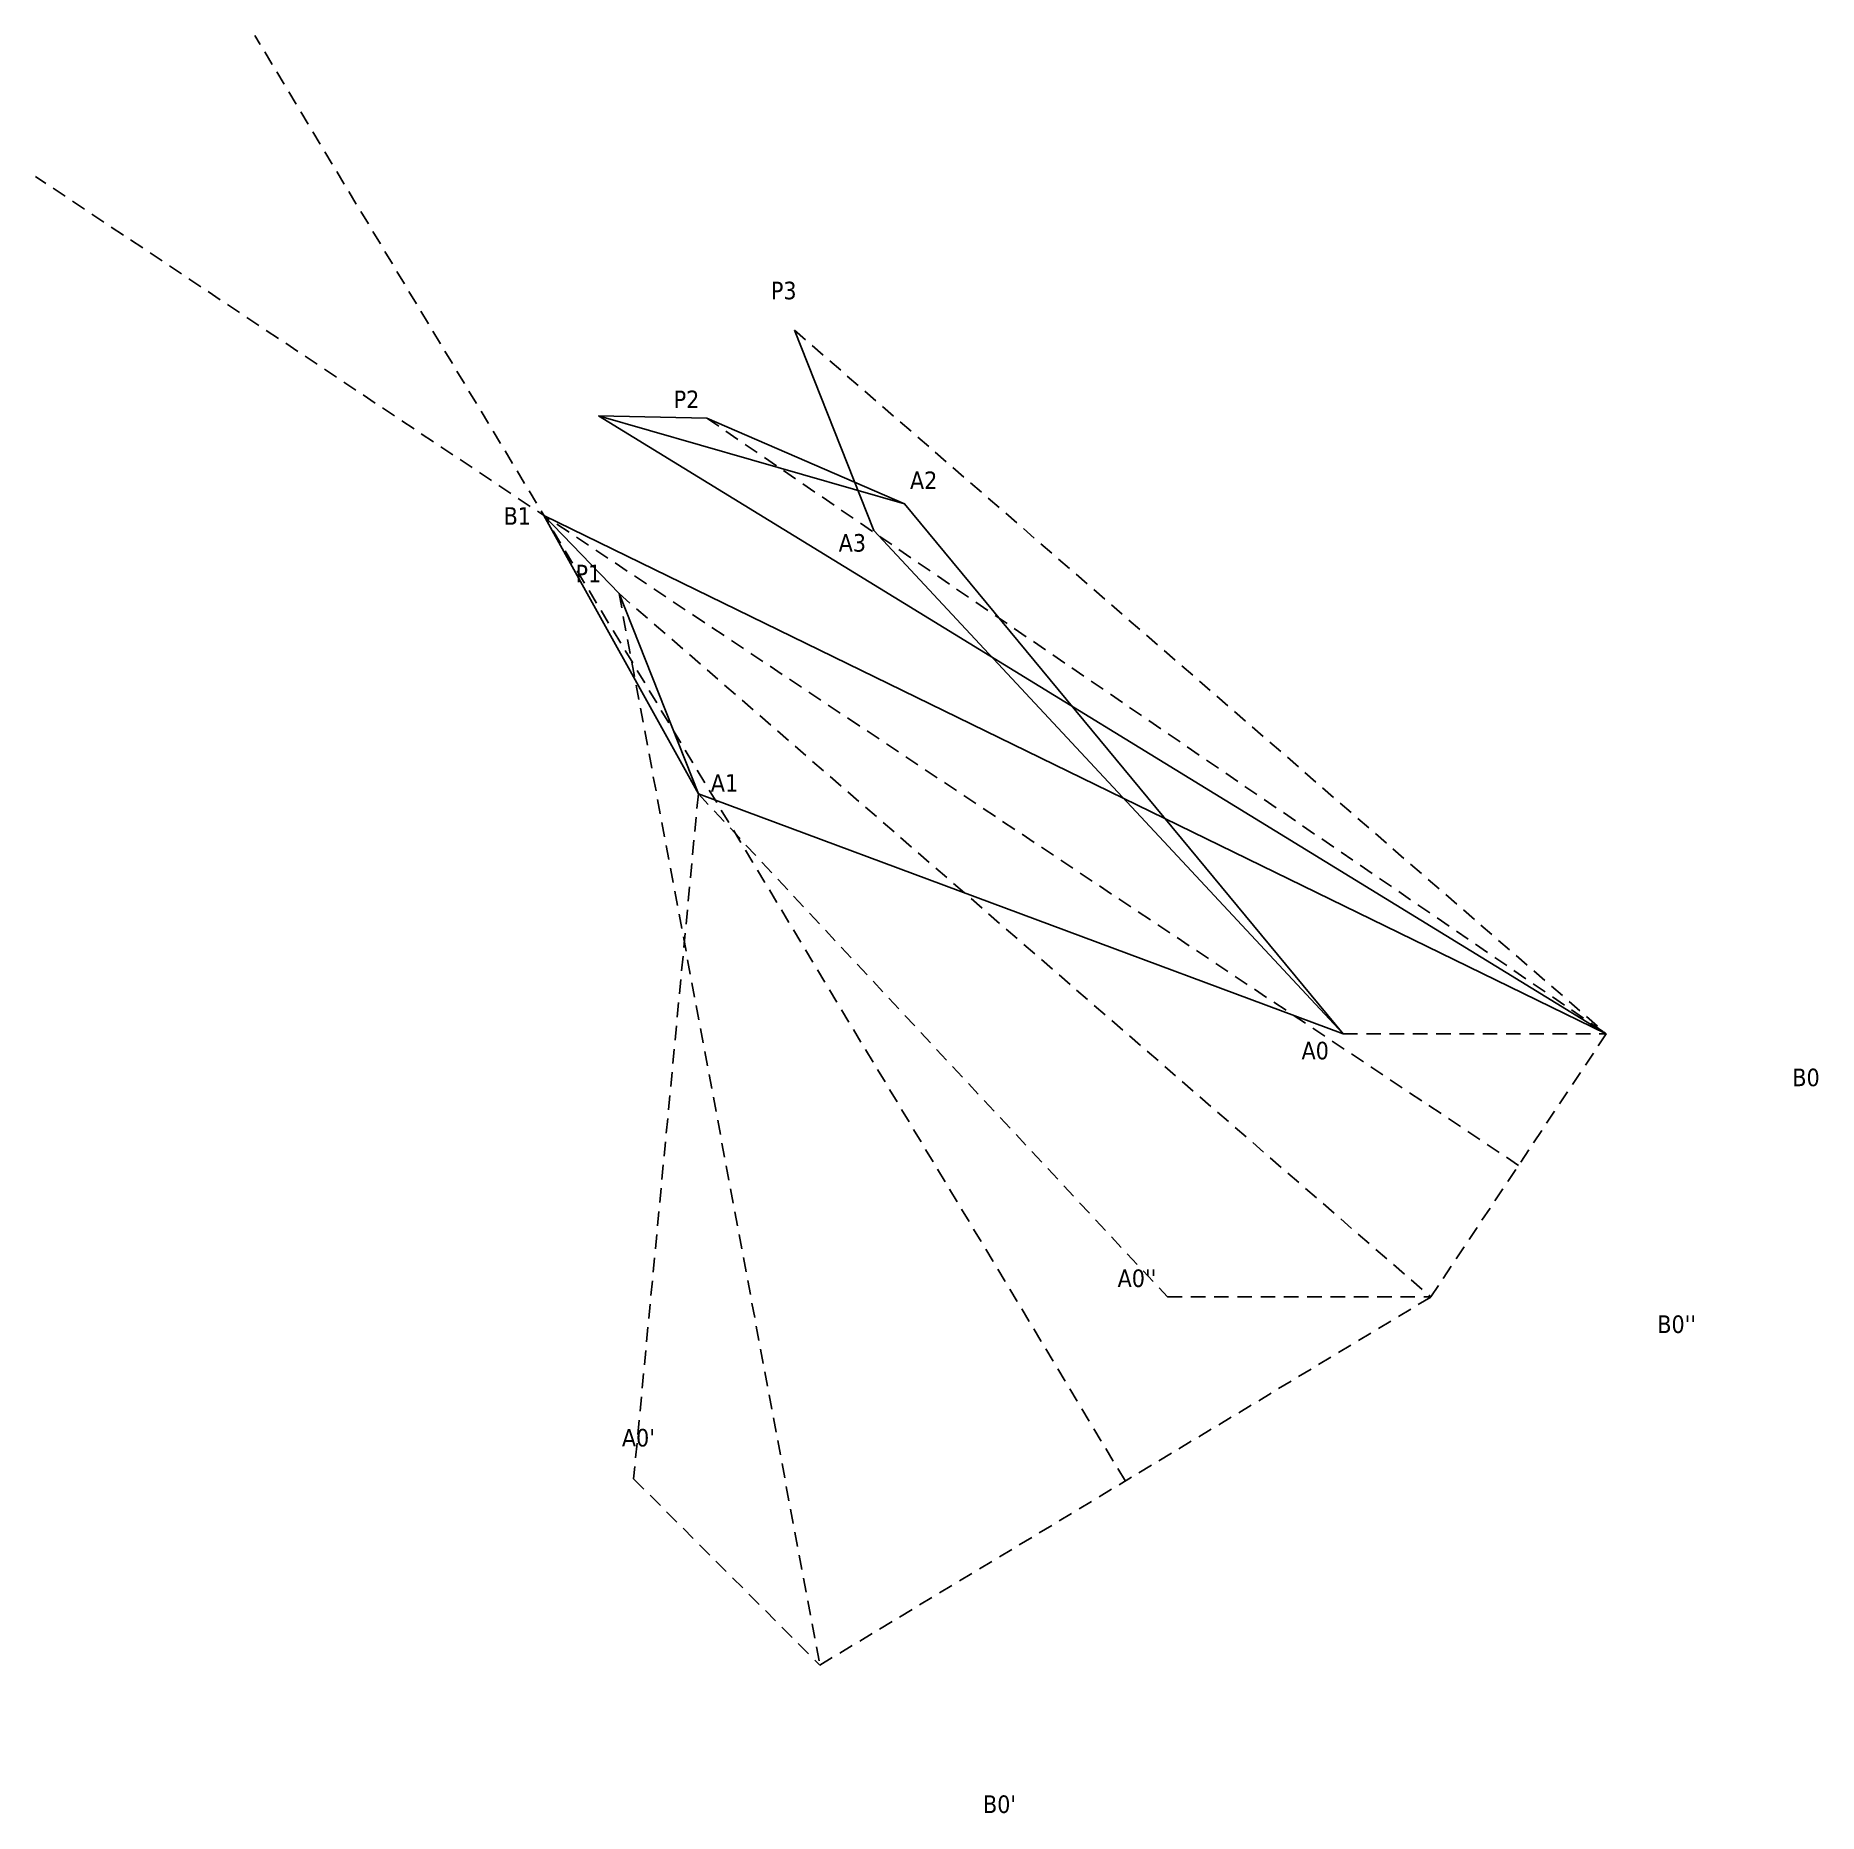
# Model space of a CAD drawing. Header units: millimetres. Extents: x -14.9 to 5.4, y -8.9 to 11.4.
import ezdxf

# ---------------------------------------------------------------- set-up
doc = ezdxf.new("R2010")
doc.units = ezdxf.units.MM
doc.linetypes.add('DASHED', pattern=[0.2067, 0.1654, -0.0413])
doc.styles.add('Sketch Text (ANSI) - 3DA', font='tahoma.ttf')

msp = doc.modelspace()

# ---------------------------------------------------------------- linework, layer by layer
at = {"color": 190, "linetype": 'DASHED', "lineweight": 25, "true_color": 0x8018ff}
for p, q in [((-2.481, -5.097), (-12.4, 11.372)), ((2, -1.5), (-14.899, 9.766)), ((-6.251, 8.015), (3, 0)), ((-7.251, 7.015), (3, 0)), ((-8.251, 5.015), (-5.963, -7.194)), ((-8.251, 5.015), (1, -3)), ((-7.347, 2.732), (-8.084, -5.072)), ((-7.347, 2.732), (-2, -3)), ((0, 0), (3, 0)), ((0, 0), (1.5, 0)), ((3, 0), (1, -3)), ((-5.963, -7.194), (1, -3)), ((-2, -3), (1, -3)), ((-8.084, -5.072), (-5.963, -7.194))]:
    msp.add_line(p, q, dxfattribs=at)
for p, q in [((-8.486, 7.039), (3, 0)), ((-9.108, 5.905), (3, 0)), ((0, 0), (-4.997, 6.039)), ((0, 0), (-7.347, 2.732))]:
    msp.add_line(p, q)
msp.add_lwpolyline([(0, 0), (-5.347, 5.732), (-6.251, 8.015)])
for points in [[(-8.486, 7.039), (-4.997, 6.039), (-7.251, 7.015)], [(-7.347, 2.732), (-8.251, 5.015), (-9.108, 5.905)]]:
    msp.add_lwpolyline(points, close=True)

# ---------------------------------------------------------------- texts
at = {"color": 7, "char_height": 0.2, "attachment_point": 1, "style": 'Sketch Text (ANSI) - 3DA'}
for s, insert in [('\\fTahoma|b0|i0;{\\H0.2000;P3}', (-6.52, 8.568)), ('\\fTahoma|b0|i0;{\\H0.2000;P2}', (-7.628, 7.328)), ('\\fTahoma|b0|i0;{\\H0.2000;A2}', (-4.935, 6.406)), ('\\fTahoma|b0|i0;{\\H0.2000;B1}', (-9.566, 5.999)), ('\\fTahoma|b0|i0;{\\H0.2000;A3}', (-5.748, 5.693)), ('\\fTahoma|b0|i0;{\\H0.2000;P1}', (-8.747, 5.343)), ('\\fTahoma|b0|i0;{\\H0.2000;A1\\P}', (-7.205, 2.957)), ('\\fTahoma|b0|i0;{\\H0.2000;A0}', (-0.473, -0.092)), ('\\fTahoma|b0|i0;{\\H0.2000;B0}', (5.12, -0.398)), ("\\fTahoma|b0|i0;{\\H0.2000;A0''}", (-2.569, -2.686)), ("\\fTahoma|b0|i0;{\\H0.2000;B0''}", (3.581, -3.21)), ("\\fTahoma|b0|i0;{\\H0.2000;A0'}", (-8.218, -4.503)), ("\\fTahoma|b0|i0;{\\H0.2000;B0'}", (-4.103, -8.679))]:
    msp.add_mtext(s, dxfattribs=dict(at, insert=insert))

doc.saveas('drawing.dxf')
